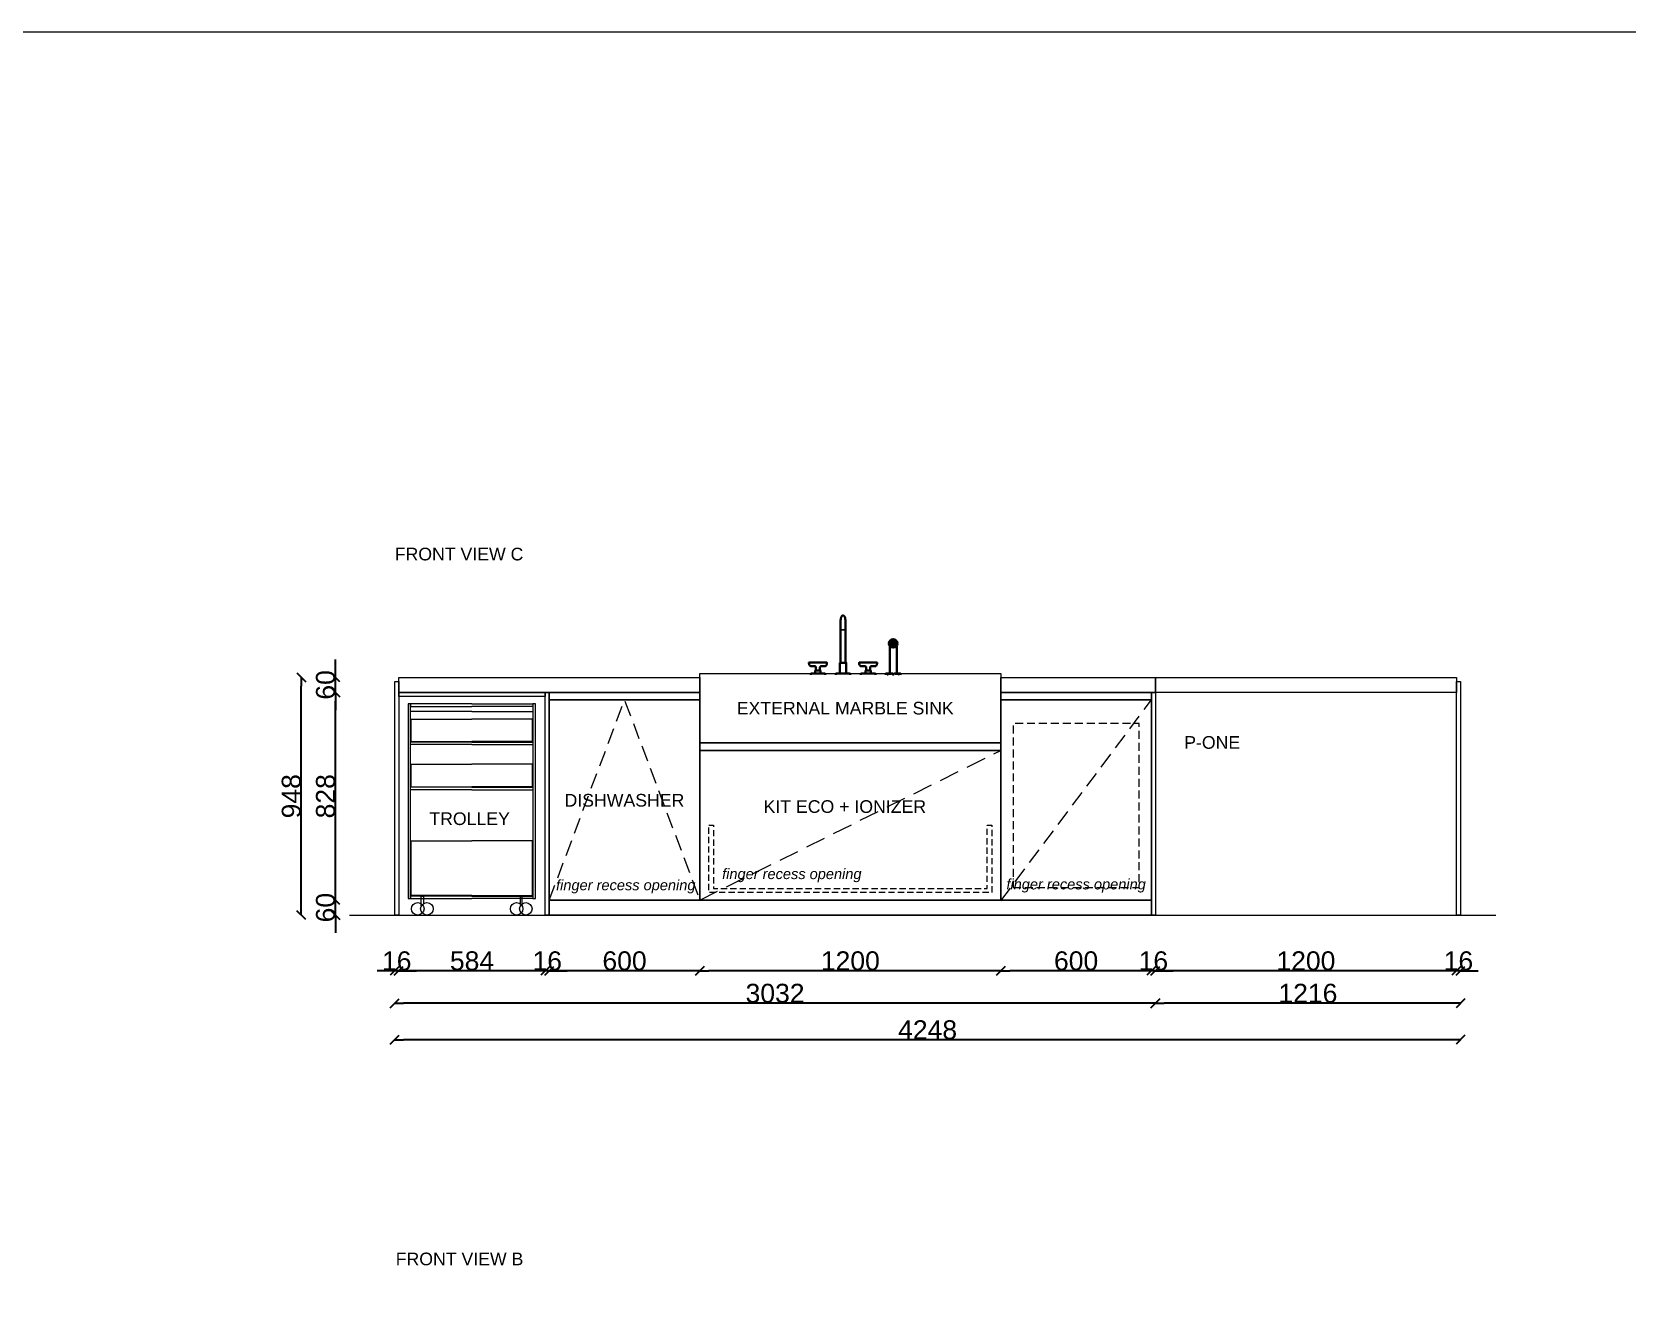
# Model space of a CAD drawing. Header units: millimetres. Extents: x -19300 to 8600, y 27389 to 46650.
# Drawn here: x -5350 to 1009, y 41634 to 46650 of the extents above; entities that cross this region are included whole.
import ezdxf

# ---------------------------------------------------------------- set-up
doc = ezdxf.new("R2010")
doc.units = ezdxf.units.MM
doc.header["$LTSCALE"] = 50
doc.header["$PDMODE"] = 1
doc.header["$PDSIZE"] = -2
for name, pattern in [('NASCOSTA2', [2.38125, 1.5875, -0.79375]), ('TRATTEGGIATAX255', [0.9525, 0.635, -0.3175]), ('TRATTEGGIATAX2SSSS', [1.905, 1.27, -0.635]), ('TRATTEGGIATAXX', [0.75, 0.5, -0.25])]:
    doc.linetypes.add(name, pattern=pattern)
doc.layers.get('0').update_dxf_attribs({"lineweight": 18})
doc.layers.get('Defpoints').update_dxf_attribs({"lineweight": 25})
for name, color, linetype, lineweight in [('DADA_FURNITURES', 7, 'Continuous', 13), ('DADA_TEXT', 7, 'Continuous', 9), ('Linee arredi', 7, 'Continuous', 5), ('Nessuna', 7, 'Continuous', 5), ('Quote', 7, 'Continuous', 5)]:
    doc.layers.add(name, color=color, linetype=linetype, lineweight=lineweight)
doc.styles.add('Arial', font='arial.ttf')
doc.styles.add('Helvetica', font='')
doc.styles.add('Helvetica (italic)', font='ariali.ttf')
doc.styles.get('Helvetica').set_extended_font_data('Helvetica')
doc.dimstyles.new('M&C_quote arredo', dxfattribs={"dimtxt": 50.344329, "dimasz": 35.34668, "dimexe": 0, "dimexo": 0, "dimgap": 0.5, "dimtad": 1, "dimdec": 0, "dimtxsty": 'Arial', "dimblk": 'VW_SLASH', "dimblk1": 'VW_SLASH', "dimblk2": 'VW_SLASH', "dimcen": 0, "dimse1": 1, "dimse2": 1, "dimazin": 0, "dimtfac": 1, "dimtdec": 0, "dimtix": 1, "dimtmove": 0, "dimatfit": 0, "dimldrblk": 'VW_SLASH', "dimfxl": 0, "dimfxlon": 1, "dimfrac": 2, "dimtolj": 1, "dimarcsym": 0})

# ---------------------------------------------------------------- blocks, each defined once
blk = doc.blocks.new('Gruppo-74')
at = {"layer": 'DADA_FURNITURES', "color": 7, "linetype": 'Continuous', "lineweight": 30}
for p, q in [((-2126.7, 44266.3), (-2126.7, 44266.1)), ((-2126.7, 44135), (-2126.7, 44265.8)), ((-2106.7, 44266.3), (-2106.7, 44266.1)), ((-2106.7, 44265.8), (-2106.7, 44135)), ((-1930.7, 44092.5), (-1930.7, 44202.3)), ((-1920.9, 44214.9), (-1921.2, 44214.7)), ((-1921.2, 44214.7), (-1921.2, 44214.2)), ((-1921.2, 44209.9), (-1921.2, 44214.2)), ((-1921.2, 44209.9), (-1921.2, 44209.5)), ((-1921.2, 44209.5), (-1920.9, 44209.2)), ((-1920.9, 44214.9), (-1917.1, 44217)), ((-1917.1, 44207.1), (-1920.9, 44209.2)), ((-1916.7, 44217.2), (-1917.1, 44217)), ((-1917.1, 44207.1), (-1916.7, 44206.9)), ((-1916.4, 44217), (-1916.7, 44217.2)), ((-1916.7, 44206.9), (-1916.4, 44207.1)), ((-1916.4, 44217), (-1912.6, 44214.9)), ((-1912.6, 44209.2), (-1916.4, 44207.1)), ((-1912.2, 44214.7), (-1912.6, 44214.9)), ((-1912.6, 44209.2), (-1912.2, 44209.5)), ((-1912.2, 44214.2), (-1912.2, 44214.7)), ((-1912.2, 44214.2), (-1912.2, 44209.9)), ((-1912.2, 44209.5), (-1912.2, 44209.9)), ((-1902.7, 44092.5), (-1902.7, 44202.3)), ((-2181.2, 44135.5), (-2252.2, 44135.5)), ((-2129.2, 44092.3), (-2129.2, 44134.8)), ((-2129, 44135), (-2106.7, 44135)), ((-2107.4, 44135), (-2104.4, 44135)), ((-2104.2, 44134.8), (-2104.2, 44092.3)), ((-2052.2, 44135.5), (-1981.2, 44135.5)), ((-2245.7, 44121.5), (-2229.7, 44121.5)), ((-2245.7, 44086.2), (-2245.7, 44091.5)), ((-2188.2, 44092), (-2245.2, 44092)), ((-2227.2, 44104.3), (-2227.2, 44092.7)), ((-2208.6, 44104.5), (-2227, 44104.5)), ((-2206.4, 44092.5), (-2227, 44092.5)), ((-2224.7, 44104.5), (-2224.8, 44104.5)), ((-2224.7, 44116.6), (-2224.7, 44116.5)), ((-2224.7, 44116.5), (-2224.7, 44104.5)), ((-2210.1, 44108.5), (-2208.6, 44108.5)), ((-2208.8, 44108.5), (-2210.1, 44108.5)), ((-2210.1, 44107.4), (-2208.6, 44107.4)), ((-2208.8, 44106.5), (-2210.1, 44106.5)), ((-2208.7, 44105.4), (-2209.1, 44105.8)), ((-2208.7, 44109.7), (-2208.8, 44109.5)), ((-2208.8, 44108.5), (-2208.6, 44108.7)), ((-2208.6, 44106.3), (-2208.8, 44106.5)), ((-2208.8, 44105.5), (-2208.7, 44105.4)), ((-2208.7, 44116.5), (-2208.7, 44116.6)), ((-2208.7, 44109.7), (-2208.7, 44116.5)), ((-2208.7, 44109.5), (-2208.6, 44109.3)), ((-2208.6, 44105.7), (-2208.7, 44105.5)), ((-2208.7, 44104.5), (-2208.7, 44105.4)), ((-2208.6, 44104.5), (-2208.7, 44104.5)), ((-2208.6, 44108.7), (-2208.6, 44109.3)), ((-2208.6, 44108.5), (-2208.6, 44108.7)), ((-2208.6, 44106.3), (-2208.6, 44108.5)), ((-2208.6, 44105.7), (-2208.6, 44106.3)), ((-2206.4, 44104.5), (-2208.6, 44104.5)), ((-2206.2, 44092.7), (-2206.2, 44104.3)), ((-2203.7, 44121.5), (-2187.7, 44121.5)), ((-2187.7, 44091.5), (-2187.7, 44086.2)), ((-2145.7, 44091.5), (-2145.2, 44092)), ((-2145.7, 44086.2), (-2145.7, 44091.5)), ((-2088.2, 44092), (-2145.2, 44092)), ((-2088.2, 44092), (-2087.7, 44091.5)), ((-2087.7, 44091.5), (-2087.7, 44086.2)), ((-2045.7, 44121.5), (-2029.7, 44121.5)), ((-2045.7, 44086.2), (-2045.7, 44091.5)), ((-2045.2, 44092), (-1988.2, 44092)), ((-2027.2, 44104.3), (-2027.2, 44092.7)), ((-2027, 44104.5), (-2024.8, 44104.5)), ((-2027, 44092.5), (-2006.4, 44092.5)), ((-2024.8, 44109.3), (-2024.7, 44109.5)), ((-2024.8, 44108.7), (-2024.8, 44109.3)), ((-2024.8, 44108.7), (-2024.6, 44108.5)), ((-2023.3, 44108.5), (-2024.8, 44108.5)), ((-2023.3, 44107.5), (-2024.8, 44107.5)), ((-2024.6, 44106.5), (-2024.8, 44106.3)), ((-2024.8, 44105.7), (-2024.8, 44106.3)), ((-2024.7, 44105.5), (-2024.8, 44105.7)), ((-2024.8, 44104.5), (-2006.4, 44104.5)), ((-2024.8, 44104.5), (-2024.7, 44104.5)), ((-2024.7, 44116.5), (-2024.7, 44116.5)), ((-2024.7, 44116.5), (-2024.7, 44109.6)), ((-2024.7, 44109.5), (-2024.7, 44109.6)), ((-2024.7, 44109.6), (-2024.3, 44109.3)), ((-2024.6, 44109.5), (-2024.7, 44109.5)), ((-2024.3, 44105.8), (-2024.7, 44105.4)), ((-2024.6, 44105.5), (-2024.7, 44105.5)), ((-2024.7, 44105.4), (-2024.7, 44104.5)), ((-2024.6, 44108.5), (-2023.3, 44108.5)), ((-2024.6, 44106.5), (-2023.3, 44106.5)), ((-2023.3, 44108.5), (-2023.3, 44108.5)), ((-2023.3, 44106.5), (-2023.3, 44106.5)), ((-2008.7, 44116.5), (-2008.7, 44116.5)), ((-2008.7, 44104.5), (-2008.7, 44116.5)), ((-2008.7, 44104.5), (-2008.6, 44104.5)), ((-2006.2, 44092.7), (-2006.2, 44104.3)), ((-2003.7, 44121.5), (-1987.7, 44121.5)), ((-1987.7, 44091.5), (-1987.7, 44086.2)), ((-1945.7, 44086.2), (-1945.7, 44092.3)), ((-1945.5, 44092.5), (-1918.7, 44092.5)), ((-1940.3, 44086.2), (-1940.3, 44088.1)), ((-1937.3, 44088.1), (-1940.3, 44088.1)), ((-1937.3, 44088.1), (-1937.3, 44086.2)), ((-1929.2, 44092.5), (-1929.3, 44092.5)), ((-1918.7, 44092.5), (-1929.2, 44092.5)), ((-1928.1, 44092.5), (-1928.1, 44086.2)), ((-1918.7, 44092.5), (-1918.7, 44088)), ((-1915.2, 44087.5), (-1918.2, 44087.5)), ((-1904.2, 44092.5), (-1914.7, 44092.5)), ((-1887.9, 44092.5), (-1914.7, 44092.5)), ((-1914.7, 44092.5), (-1914.7, 44088)), ((-1905.3, 44092.5), (-1905.3, 44086.2)), ((-1904.2, 44092.5), (-1904.2, 44092.5)), ((-1896.1, 44086.2), (-1896.1, 44088.1)), ((-1893.1, 44088.1), (-1896.1, 44088.1)), ((-1893.1, 44088.1), (-1893.1, 44086.2)), ((-1887.7, 44092.3), (-1887.7, 44086.2))]:
    blk.add_line(p, q, dxfattribs=at)
at = {"layer": 'DADA_FURNITURES', "color": 7, "linetype": 'Continuous', "lineweight": 5}
for p, q in [((-2126.7, 44265.8), (-2106.7, 44265.8)), ((-2109.7, 44265.8), (-2123.7, 44265.8)), ((-2208.6, 44108.5), (-2208.6, 44108.5)), ((-1929.2, 44092.5), (-1929.2, 44092.5)), ((-1904.2, 44092.5), (-1904.2, 44092.5))]:
    blk.add_line(p, q, dxfattribs=at)
at = {"layer": 'DADA_FURNITURES', "color": 7, "linetype": 'Continuous', "lineweight": 30, "flags": 128}
for points in [[(-2106.7, 44265.8), (-2106.7, 44266.7), (-2106.7, 44267.5), (-2106.7, 44268.4), (-2106.7, 44269.3), (-2106.7, 44270.1), (-2106.7, 44271), (-2106.7, 44271.8), (-2106.7, 44272.7), (-2106.7, 44273.5), (-2106.7, 44274.4), (-2106.7, 44275.2), (-2106.7, 44276.1), (-2106.7, 44276.9), (-2106.8, 44277.8), (-2106.8, 44278.6), (-2106.8, 44296), (-2106.8, 44296.9), (-2106.8, 44297.8), (-2106.9, 44298.6), (-2106.9, 44299.5), (-2106.9, 44300.3), (-2107, 44301.2), (-2107, 44302), (-2107.1, 44302.9), (-2107.1, 44303.7), (-2107.2, 44304.5), (-2107.3, 44305.4), (-2107.4, 44306.2), (-2107.4, 44307.1), (-2107.6, 44307.9), (-2107.7, 44308.8), (-2107.8, 44309.6), (-2107.9, 44310.5), (-2108.1, 44311.3), (-2108.3, 44312.1), (-2108.5, 44313), (-2108.7, 44313.8), (-2108.9, 44314.6), (-2109.2, 44315.4), (-2109.5, 44316.2), (-2109.8, 44317), (-2110.1, 44317.8), (-2110.5, 44318.6), (-2110.9, 44319.3), (-2111.3, 44320), (-2111.8, 44320.7), (-2112.4, 44321.4), (-2112.9, 44322), (-2113.6, 44322.5), (-2114.3, 44323), (-2115.1, 44323.4), (-2115.9, 44323.6), (-2116.8, 44323.7), (-2117.6, 44323.6), (-2118.4, 44323.4), (-2119.2, 44323), (-2119.9, 44322.5), (-2120.6, 44322), (-2121.2, 44321.4), (-2121.7, 44320.7), (-2122.2, 44320), (-2122.6, 44319.3), (-2123, 44318.6), (-2123.4, 44317.8), (-2123.7, 44317), (-2124, 44316.2), (-2124.3, 44315.4), (-2124.6, 44314.6), (-2124.8, 44313.8), (-2125, 44313), (-2125.2, 44312.1), (-2125.4, 44311.3), (-2125.5, 44310.5), (-2125.7, 44309.6), (-2125.8, 44308.8), (-2125.9, 44307.9), (-2126, 44307.1), (-2126.1, 44306.3), (-2126.2, 44305.4), (-2126.3, 44304.6), (-2126.3, 44303.7), (-2126.4, 44302.9), (-2126.4, 44302), (-2126.5, 44301.2), (-2126.5, 44300.3), (-2126.6, 44299.5), (-2126.6, 44298.6), (-2126.6, 44297.8), (-2126.6, 44296.9), (-2126.7, 44296.1), (-2126.7, 44278.6), (-2126.7, 44277.8), (-2126.7, 44276.9), (-2126.7, 44276.1), (-2126.7, 44275.2), (-2126.7, 44274.4), (-2126.7, 44273.5), (-2126.7, 44272.7), (-2126.7, 44271.8), (-2126.7, 44271), (-2126.7, 44270.1), (-2126.7, 44269.3), (-2126.7, 44268.4), (-2126.7, 44265.8)], [(-2245.7, 44121.5), (-2246.4, 44121.6), (-2247.1, 44121.8), (-2247.7, 44122.1), (-2248.4, 44122.6), (-2249.1, 44123.2), (-2249.7, 44124), (-2250.3, 44124.9), (-2250.8, 44125.9), (-2251.3, 44127.1), (-2251.7, 44128.3), (-2252.1, 44129.6), (-2252.3, 44131), (-2252.5, 44132.3), (-2252.7, 44133.7), (-2252.7, 44135)], [(-2180.7, 44135), (-2180.8, 44134.3), (-2180.8, 44133.5), (-2180.9, 44132.8), (-2181, 44132), (-2181.1, 44131.3), (-2181.2, 44130.6), (-2181.3, 44129.8), (-2181.5, 44129.1), (-2181.7, 44128.4), (-2181.9, 44127.7), (-2182.2, 44127), (-2182.5, 44126.3), (-2182.8, 44125.6), (-2183.1, 44124.9), (-2183.5, 44124.3), (-2184, 44123.7), (-2184.5, 44123.1), (-2185, 44122.6), (-2185.6, 44122.2), (-2186.3, 44121.8), (-2187, 44121.6), (-2187.7, 44121.5)], [(-2045.7, 44121.5), (-2046.5, 44121.6), (-2047.2, 44121.8), (-2047.8, 44122.2), (-2048.4, 44122.6), (-2049, 44123.1), (-2049.5, 44123.7), (-2049.9, 44124.3), (-2050.3, 44124.9), (-2050.7, 44125.6), (-2051, 44126.3), (-2051.3, 44126.9), (-2051.5, 44127.6), (-2051.8, 44128.4), (-2052, 44129.1), (-2052.1, 44129.8), (-2052.3, 44130.5), (-2052.4, 44131.3), (-2052.5, 44132), (-2052.6, 44132.8), (-2052.7, 44133.5), (-2052.7, 44134.2), (-2052.7, 44135)], [(-1980.7, 44135), (-1980.8, 44133.7), (-1980.9, 44132.3), (-1981.1, 44131), (-1981.4, 44129.6), (-1981.7, 44128.3), (-1982.1, 44127.1), (-1982.6, 44125.9), (-1983.2, 44124.9), (-1983.8, 44124), (-1984.4, 44123.2), (-1985, 44122.6), (-1985.7, 44122.1), (-1986.4, 44121.8), (-1987.1, 44121.6), (-1987.7, 44121.5)], [(-2208.6, 44108.5), (-2208.7, 44108.3), (-2208.8, 44107.9)], [(-2208.8, 44108.5), (-2208.8, 44108.5), (-2208.6, 44108.5)], [(-2208.8, 44107.9), (-2208.8, 44107.7), (-2208.6, 44107.4)], [(-2208.6, 44107.4), (-2208.7, 44107.2), (-2208.8, 44106.9)], [(-2208.8, 44106.9), (-2208.8, 44106.8), (-2208.6, 44106.5)], [(-2208.8, 44106.5), (-2208.8, 44106.5), (-2208.6, 44106.5)], [(-2024.8, 44108.5), (-2024.7, 44108.5), (-2024.6, 44108.5)], [(-2024.8, 44108.5), (-2024.7, 44108.3), (-2024.6, 44108)], [(-2024.6, 44108), (-2024.6, 44107.8), (-2024.8, 44107.5)], [(-2024.6, 44107), (-2024.6, 44107.2), (-2024.8, 44107.5)], [(-2024.8, 44106.5), (-2024.7, 44106.7), (-2024.6, 44107)], [(-2024.7, 44105.4), (-2024.7, 44105.4), (-2024.7, 44105.5)], [(-2022.8, 44107.6), (-2023, 44108), (-2023.3, 44108.5)], [(-2023.3, 44106.5), (-2023.3, 44106.6), (-2023.1, 44106.8), (-2023.1, 44106.9), (-2023, 44107.1), (-2022.9, 44107.2), (-2022.9, 44107.3), (-2022.8, 44107.4), (-2022.8, 44107.5), (-2022.8, 44107.6)]]:
    blk.add_lwpolyline(points, dxfattribs=at)
blk.add_lwpolyline([(-2023.3, 44107, 0.002113), (-2023.3, 44108)], format="xyb", dxfattribs=at)
at = {"layer": 'DADA_FURNITURES', "color": 7, "linetype": 'Continuous', "lineweight": 30}
for radius in [17, 15, 9.25, 8.5, 4, 2.25, 1.6, 1.25]:
    blk.add_circle((-1916.7, 44212.1), radius, dxfattribs=at)
at = {"layer": 'DADA_FURNITURES', "color": 7, "linetype": 'Continuous', "lineweight": 5}
for radius in [9, 1.5]:
    blk.add_arc((-1916.7, 44212.1), radius, 174.99294, 94.99294, dxfattribs=at)
at = {"layer": 'DADA_FURNITURES', "color": 7, "linetype": 'Continuous', "lineweight": 30}
for centre, radius, start, end in [((-1916.7, 44212.1), 5, 154.15101, 205.83488), ((-1916.7, 44212.1), 5, 94.15101, 145.83488), ((-1916.7, 44212.1), 5, 214.15101, 265.83488), ((-1916.7, 44212.1), 5, 34.15101, 85.83488), ((-1916.7, 44212.1), 5, 274.15101, 325.83488), ((-1916.7, 44212.1), 5, 334.15101, 25.83488), ((-2252.2, 44135), 0.5, 89.99445, 181.03376), ((-2181.2, 44135), 0.5, 358.9523, 89.99164), ((-2129, 44134.8), 0.2, 89.99294, 179.99294), ((-2104.4, 44134.8), 0.2, 359.99294, 89.99294), ((-2052.2, 44135), 0.5, 89.99424, 181.03358), ((-1981.2, 44135), 0.5, 358.95212, 89.99144), ((-2245.2, 44091.5), 0.5, 89.99298, 179.9929), ((-2229.7, 44116.5), 5, 0.358, 89.9923), ((-2227, 44104.3), 0.2, 90.0028, 179.98305), ((-2227, 44092.7), 0.2, 180.00284, 269.98309), ((-2208.8, 44108.5), 0.0202, 134.99537, 177.00992), ((-2203.7, 44116.5), 5, 89.99171, 179.62692), ((-2206.4, 44104.3), 0.2, 0.00284, 89.98309), ((-2206.4, 44092.7), 0.2, 270.0028, 359.98305), ((-2188.2, 44091.5), 0.5, 359.99298, 89.99291), ((-2129, 44092.3), 0.25, 179.88046, 270.01333), ((-2104.5, 44092.3), 0.25, 269.97255, 0.10543), ((-2045.2, 44091.5), 0.5, 89.99298, 179.9929), ((-2029.7, 44116.5), 5, 0.35897, 89.99418), ((-2027, 44104.3), 0.2, 90.0028, 179.98305), ((-2027, 44092.7), 0.2, 180.00284, 269.98309), ((-2024.8, 44108.2), 1.67, 271.06788, 276.0427), ((-2003.7, 44116.5), 5, 89.99359, 179.62788), ((-2006.4, 44104.3), 0.2, 0.00284, 89.98309), ((-2006.4, 44092.7), 0.2, 270.0028, 359.98305), ((-1988.2, 44091.5), 0.5, 359.99298, 89.99291), ((-1945.5, 44092.3), 0.2, 90.00281, 179.98306), ((-1929.1, 44091.5), 1, 15.04597, 78.5223), ((-1918.2, 44088), 0.5, 179.99359, 269.99318), ((-1915.2, 44088), 0.5, 269.9935, 359.99328), ((-1904.4, 44091.5), 1, 101.46358, 164.93857), ((-1887.9, 44092.3), 0.2, 0.00283, 89.98308)]:
    blk.add_arc(centre, radius, start, end, dxfattribs=at)
for points in [[(-2024.8, 44108.7), (-2024.8, 44108.7), (-2024.8, 44106.4), (-2024.8, 44106.3)], [(-2024.7, 44109.5), (-2024.7, 44109.5), (-2024.7, 44109.5)], [(-2024.7, 44105.5), (-2024.7, 44105.5), (-2024.7, 44105.5)], [(-2023.3, 44108.5), (-2023.3, 44108.5), (-2023.3, 44108.2), (-2023.3, 44108)], [(-2023.3, 44107), (-2023.3, 44106.8), (-2023.3, 44106.5), (-2023.3, 44106.5)]]:
    blk.add_open_spline(points, degree=2, dxfattribs=at)
at = {"layer": 'DADA_FURNITURES', "color": 7, "linetype": 'Continuous', "lineweight": 30, "transparency": 33554687}
for points in [[(-2022.6, 44109.5), (-2023.3, 44109.5), (-2024, 44109.5), (-2024.7, 44109.5)], [(-2024.7, 44105.5), (-2024, 44105.5), (-2023.3, 44105.5), (-2022.6, 44105.5)]]:
    blk.add_rational_spline(points, [1, 0.999994367178, 0.999994367178, 1], degree=3, dxfattribs=at)
blk = doc.blocks.new('VW_SLASH')
at = {"color": 0, "linetype": 'ByBlock', "lineweight": -2, "transparency": 16777216}
blk.add_line((0, 0), (-1, 0), dxfattribs=at)
at = {"color": 0, "linetype": 'Continuous', "lineweight": -2, "transparency": 16777216, "flags": 128}
blk.add_lwpolyline([(0.5, 0.5), (-0.5, -0.5)], dxfattribs=at)
blk = doc.blocks.new('*D113')
at = {"layer": 'Defpoints', "color": 0, "transparency": 16777216}
for p in [(-3903.7, 43128.5), (-3887.7, 43128.5), (-3903.7, 42906.5)]:
    blk.add_point(p, dxfattribs=at)
at = {"layer": 'Quote', "color": 0, "lineweight": -2, "transparency": 16777216}
for p, q in [((-3939.1, 42906.5), (-3974.4, 42906.5)), ((-3887.7, 42906.5), (-3903.7, 42906.5)), ((-3852.4, 42906.5), (-3817, 42906.5))]:
    blk.add_line(p, q, dxfattribs=at)
at = {"layer": 'Quote', "color": 0, "lineweight": -2, "transparency": 16777216, "xscale": 35.3466796875, "yscale": 35.3466796875, "zscale": 35.3466796875}
blk.add_blockref('VW_SLASH', (-3903.7, 42906.5), dxfattribs=at)
at = {"layer": 'Quote', "color": 0, "lineweight": -2, "transparency": 16777216, "xscale": 35.3466796875, "yscale": 35.3466796875, "zscale": 35.3466796875, "rotation": 180}
blk.add_blockref('VW_SLASH', (-3887.7, 42906.5), dxfattribs=at)
at = {"layer": 'Quote', "color": 0, "transparency": 16777216, "insert": (-3895.7, 42945.9), "char_height": 75.65, "attachment_point": 5, "style": 'Helvetica'}
blk.add_mtext('\\A1;16', dxfattribs=at)
blk = doc.blocks.new('*D114')
at = {"layer": 'Defpoints', "color": 0, "transparency": 16777216}
for p in [(-3287.7, 43338.8), (-2687.7, 43338.8), (-3287.7, 42906.5)]:
    blk.add_point(p, dxfattribs=at)
at = {"layer": 'Quote', "color": 0, "linetype": 'Continuous', "lineweight": -2, "transparency": 16777216}
blk.add_line((-2723.1, 42906.5), (-3252.4, 42906.5), dxfattribs=at)
at = {"layer": 'Quote', "color": 0, "lineweight": -2, "transparency": 16777216, "xscale": 35.3466796875, "yscale": 35.3466796875, "zscale": 35.3466796875, "rotation": 180}
blk.add_blockref('VW_SLASH', (-3287.7, 42906.5), dxfattribs=at)
at = {"layer": 'Quote', "color": 0, "lineweight": -2, "transparency": 16777216, "xscale": 35.3466796875, "yscale": 35.3466796875, "zscale": 35.3466796875}
blk.add_blockref('VW_SLASH', (-2687.7, 42906.5), dxfattribs=at)
at = {"layer": 'Quote', "color": 0, "lineweight": 5, "transparency": 16777216, "insert": (-2987.7, 42945.9), "char_height": 75.65, "attachment_point": 5, "style": 'Helvetica'}
blk.add_mtext('\\A1;600', dxfattribs=at)
blk = doc.blocks.new('*D115')
at = {"layer": 'Defpoints', "color": 0, "transparency": 16777216}
for p in [(-2687.7, 43370.5), (-1487.7, 43370.5), (-2687.7, 42906.5)]:
    blk.add_point(p, dxfattribs=at)
at = {"layer": 'Quote', "color": 0, "linetype": 'Continuous', "lineweight": -2, "transparency": 16777216}
blk.add_line((-1523.1, 42906.5), (-2652.4, 42906.5), dxfattribs=at)
at = {"layer": 'Quote', "color": 0, "lineweight": -2, "transparency": 16777216, "xscale": 35.3466796875, "yscale": 35.3466796875, "zscale": 35.3466796875, "rotation": 180}
blk.add_blockref('VW_SLASH', (-2687.7, 42906.5), dxfattribs=at)
at = {"layer": 'Quote', "color": 0, "lineweight": -2, "transparency": 16777216, "xscale": 35.3466796875, "yscale": 35.3466796875, "zscale": 35.3466796875}
blk.add_blockref('VW_SLASH', (-1487.7, 42906.5), dxfattribs=at)
at = {"layer": 'Quote', "color": 0, "lineweight": 5, "transparency": 16777216, "insert": (-2087.7, 42945.9), "char_height": 75.65, "attachment_point": 5, "style": 'Helvetica'}
blk.add_mtext('\\A1;1200', dxfattribs=at)
blk = doc.blocks.new('*D116')
at = {"layer": 'Defpoints', "color": 0, "transparency": 16777216}
for p in [(-1487.7, 43587.5), (-887.7, 43587.5), (-1487.7, 42906.5)]:
    blk.add_point(p, dxfattribs=at)
at = {"layer": 'Quote', "color": 0, "linetype": 'Continuous', "lineweight": -2, "transparency": 16777216}
blk.add_line((-923.1, 42906.5), (-1452.4, 42906.5), dxfattribs=at)
at = {"layer": 'Quote', "color": 0, "lineweight": -2, "transparency": 16777216, "xscale": 35.3466796875, "yscale": 35.3466796875, "zscale": 35.3466796875, "rotation": 180}
blk.add_blockref('VW_SLASH', (-1487.7, 42906.5), dxfattribs=at)
at = {"layer": 'Quote', "color": 0, "lineweight": -2, "transparency": 16777216, "xscale": 35.3466796875, "yscale": 35.3466796875, "zscale": 35.3466796875}
blk.add_blockref('VW_SLASH', (-887.7, 42906.5), dxfattribs=at)
at = {"layer": 'Quote', "color": 0, "lineweight": 5, "transparency": 16777216, "insert": (-1187.7, 42945.9), "char_height": 75.65, "attachment_point": 5, "style": 'Helvetica'}
blk.add_mtext('\\A1;600', dxfattribs=at)
blk = doc.blocks.new('*D117')
at = {"layer": 'Defpoints', "color": 0, "transparency": 16777216}
for p in [(-887.7, 43128.5), (-871.7, 43128.5), (-887.7, 42906.5)]:
    blk.add_point(p, dxfattribs=at)
at = {"layer": 'Quote', "color": 0, "linetype": 'Continuous', "lineweight": -2, "transparency": 16777216}
for p, q in [((-923.1, 42906.5), (-958.4, 42906.5)), ((-871.7, 42906.5), (-887.7, 42906.5)), ((-836.4, 42906.5), (-801, 42906.5))]:
    blk.add_line(p, q, dxfattribs=at)
at = {"layer": 'Quote', "color": 0, "lineweight": -2, "transparency": 16777216, "xscale": 35.3466796875, "yscale": 35.3466796875, "zscale": 35.3466796875}
blk.add_blockref('VW_SLASH', (-887.7, 42906.5), dxfattribs=at)
at = {"layer": 'Quote', "color": 0, "lineweight": -2, "transparency": 16777216, "xscale": 35.3466796875, "yscale": 35.3466796875, "zscale": 35.3466796875, "rotation": 180}
blk.add_blockref('VW_SLASH', (-871.7, 42906.5), dxfattribs=at)
at = {"layer": 'Quote', "color": 0, "lineweight": 5, "transparency": 16777216, "insert": (-879.7, 42945.9), "char_height": 75.65, "attachment_point": 5, "style": 'Helvetica'}
blk.add_mtext('\\A1;16', dxfattribs=at)
blk = doc.blocks.new('*D127')
at = {"layer": 'Defpoints', "color": 0, "transparency": 16777216}
for p in [(-4140, 43188.5), (-3661.9, 43188.5), (-3661.9, 43128.5)]:
    blk.add_point(p, dxfattribs=at)
at = {"layer": 'Quote', "color": 0, "lineweight": -2, "transparency": 16777216}
for p, q in [((-4140, 43223.9), (-4140, 43259.2)), ((-4140, 43128.5), (-4140, 43188.5)), ((-4140, 43093.2), (-4140, 43057.8))]:
    blk.add_line(p, q, dxfattribs=at)
at = {"layer": 'Quote', "color": 0, "lineweight": -2, "transparency": 16777216, "xscale": 35.3466796875, "yscale": 35.3466796875, "zscale": 35.3466796875}
for p, rotation in [((-4140, 43188.5), 270), ((-4140, 43128.5), 90)]:
    blk.add_blockref('VW_SLASH', p, dxfattribs=dict(at, rotation=rotation))
at = {"layer": 'Quote', "color": 0, "transparency": 16777216, "insert": (-4179.3, 43158.5), "char_height": 75.65, "attachment_point": 5, "rotation": 90, "style": 'Helvetica'}
blk.add_mtext('\\A1;60', dxfattribs=at)
blk = doc.blocks.new('*D128')
at = {"layer": 'Defpoints', "color": 0, "transparency": 16777216}
for p in [(-4140, 44016.5), (-3661.9, 44016.5), (-3661.9, 43188.5)]:
    blk.add_point(p, dxfattribs=at)
at = {"layer": 'Quote', "color": 0, "lineweight": -2, "transparency": 16777216}
blk.add_line((-4140, 43223.9), (-4140, 43981.2), dxfattribs=at)
at = {"layer": 'Quote', "color": 0, "lineweight": -2, "transparency": 16777216, "xscale": 35.3466796875, "yscale": 35.3466796875, "zscale": 35.3466796875}
for p, rotation in [((-4140, 44016.5), 90), ((-4140, 43188.5), 270)]:
    blk.add_blockref('VW_SLASH', p, dxfattribs=dict(at, rotation=rotation))
at = {"layer": 'Quote', "color": 0, "transparency": 16777216, "insert": (-4179.3, 43602.5), "char_height": 75.65, "attachment_point": 5, "rotation": 90, "style": 'Helvetica'}
blk.add_mtext('\\A1;828', dxfattribs=at)
blk = doc.blocks.new('*D129')
at = {"layer": 'Defpoints', "color": 0, "transparency": 16777216}
for p in [(-4140, 44076.5), (-3812.1, 44076.5), (-3812.1, 44016.5)]:
    blk.add_point(p, dxfattribs=at)
at = {"layer": 'Quote', "color": 0, "lineweight": -2, "transparency": 16777216}
for p, q in [((-4140, 44111.9), (-4140, 44147.2)), ((-4140, 44016.5), (-4140, 44076.5)), ((-4140, 43981.2), (-4140, 43945.8))]:
    blk.add_line(p, q, dxfattribs=at)
at = {"layer": 'Quote', "color": 0, "lineweight": -2, "transparency": 16777216, "xscale": 35.3466796875, "yscale": 35.3466796875, "zscale": 35.3466796875}
for p, rotation in [((-4140, 44076.5), 270), ((-4140, 44016.5), 90)]:
    blk.add_blockref('VW_SLASH', p, dxfattribs=dict(at, rotation=rotation))
at = {"layer": 'Quote', "color": 0, "transparency": 16777216, "insert": (-4179.3, 44046.5), "char_height": 75.65, "attachment_point": 5, "rotation": 90, "style": 'Helvetica'}
blk.add_mtext('\\A1;60', dxfattribs=at)
blk = doc.blocks.new('*D130')
at = {"layer": 'Defpoints', "color": 0, "transparency": 16777216}
for p in [(-4276.4, 44076.5), (-3625.2, 44076.5), (-3625.2, 43128.5)]:
    blk.add_point(p, dxfattribs=at)
at = {"layer": 'Quote', "color": 0, "lineweight": -2, "transparency": 16777216}
blk.add_line((-4276.4, 43163.9), (-4276.4, 44041.2), dxfattribs=at)
at = {"layer": 'Quote', "color": 0, "lineweight": -2, "transparency": 16777216, "xscale": 35.3466796875, "yscale": 35.3466796875, "zscale": 35.3466796875}
for p, rotation in [((-4276.4, 44076.5), 90), ((-4276.4, 43128.5), 270)]:
    blk.add_blockref('VW_SLASH', p, dxfattribs=dict(at, rotation=rotation))
at = {"layer": 'Quote', "color": 0, "transparency": 16777216, "insert": (-4315.8, 43602.5), "char_height": 75.65, "attachment_point": 5, "rotation": 90, "style": 'Helvetica'}
blk.add_mtext('\\A1;948', dxfattribs=at)
blk = doc.blocks.new('*D193')
at = {"layer": 'DADA_TEXT', "color": 0, "lineweight": -2, "transparency": 16777216}
blk.add_line((-3339.1, 42906.5), (-3852.4, 42906.5), dxfattribs=at)
at = {"layer": 'Defpoints', "color": 0, "transparency": 16777216}
for p in [(-3887.7, 43128.5), (-3303.7, 43128.5), (-3887.7, 42906.5)]:
    blk.add_point(p, dxfattribs=at)
at = {"layer": 'DADA_TEXT', "color": 0, "lineweight": -2, "transparency": 16777216, "xscale": 35.3466796875, "yscale": 35.3466796875, "zscale": 35.3466796875, "rotation": 180}
blk.add_blockref('VW_SLASH', (-3887.7, 42906.5), dxfattribs=at)
at = {"layer": 'DADA_TEXT', "color": 0, "lineweight": -2, "transparency": 16777216, "xscale": 35.3466796875, "yscale": 35.3466796875, "zscale": 35.3466796875}
blk.add_blockref('VW_SLASH', (-3303.7, 42906.5), dxfattribs=at)
at = {"layer": 'DADA_TEXT', "color": 0, "transparency": 16777216, "insert": (-3595.7, 42945.9), "char_height": 75.65, "attachment_point": 5, "style": 'Helvetica'}
blk.add_mtext('\\A1;584', dxfattribs=at)
blk = doc.blocks.new('*D194')
at = {"layer": 'DADA_TEXT', "color": 0, "lineweight": -2, "transparency": 16777216}
for p, q in [((-3339.1, 42906.5), (-3374.4, 42906.5)), ((-3287.7, 42906.5), (-3303.7, 42906.5)), ((-3252.4, 42906.5), (-3217, 42906.5))]:
    blk.add_line(p, q, dxfattribs=at)
at = {"layer": 'Defpoints', "color": 0, "transparency": 16777216}
for p in [(-3303.7, 43128.5), (-3287.7, 43128.5), (-3303.7, 42906.5)]:
    blk.add_point(p, dxfattribs=at)
at = {"layer": 'DADA_TEXT', "color": 0, "lineweight": -2, "transparency": 16777216, "xscale": 35.3466796875, "yscale": 35.3466796875, "zscale": 35.3466796875}
blk.add_blockref('VW_SLASH', (-3303.7, 42906.5), dxfattribs=at)
at = {"layer": 'DADA_TEXT', "color": 0, "lineweight": -2, "transparency": 16777216, "xscale": 35.3466796875, "yscale": 35.3466796875, "zscale": 35.3466796875, "rotation": 180}
blk.add_blockref('VW_SLASH', (-3287.7, 42906.5), dxfattribs=at)
at = {"layer": 'DADA_TEXT', "color": 0, "transparency": 16777216, "insert": (-3295.7, 42945.9), "char_height": 75.65, "attachment_point": 5, "style": 'Helvetica'}
blk.add_mtext('\\A1;16', dxfattribs=at)
blk = doc.blocks.new('*D195')
at = {"layer": 'DADA_TEXT', "color": 0, "lineweight": -2, "transparency": 16777216}
blk.add_line((292.9, 42906.5), (-836.4, 42906.5), dxfattribs=at)
at = {"layer": 'Defpoints', "color": 0, "transparency": 16777216}
for p in [(-871.7, 43128.5), (328.3, 43128.5), (-871.7, 42906.5)]:
    blk.add_point(p, dxfattribs=at)
at = {"layer": 'DADA_TEXT', "color": 0, "lineweight": -2, "transparency": 16777216, "xscale": 35.3466796875, "yscale": 35.3466796875, "zscale": 35.3466796875, "rotation": 180}
blk.add_blockref('VW_SLASH', (-871.7, 42906.5), dxfattribs=at)
at = {"layer": 'DADA_TEXT', "color": 0, "lineweight": -2, "transparency": 16777216, "xscale": 35.3466796875, "yscale": 35.3466796875, "zscale": 35.3466796875}
blk.add_blockref('VW_SLASH', (328.3, 42906.5), dxfattribs=at)
at = {"layer": 'DADA_TEXT', "color": 0, "transparency": 16777216, "insert": (-271.7, 42945.9), "char_height": 75.65, "attachment_point": 5, "style": 'Helvetica'}
blk.add_mtext('\\A1;1200', dxfattribs=at)
blk = doc.blocks.new('*D196')
at = {"layer": 'DADA_TEXT', "color": 0, "lineweight": -2, "transparency": 16777216}
for p, q in [((292.9, 42906.5), (257.6, 42906.5)), ((344.3, 42906.5), (328.3, 42906.5)), ((379.6, 42906.5), (415, 42906.5))]:
    blk.add_line(p, q, dxfattribs=at)
at = {"layer": 'Defpoints', "color": 0, "transparency": 16777216}
for p in [(328.3, 43128.5), (344.3, 43128.5), (328.3, 42906.5)]:
    blk.add_point(p, dxfattribs=at)
at = {"layer": 'DADA_TEXT', "color": 0, "lineweight": -2, "transparency": 16777216, "xscale": 35.3466796875, "yscale": 35.3466796875, "zscale": 35.3466796875}
blk.add_blockref('VW_SLASH', (328.3, 42906.5), dxfattribs=at)
at = {"layer": 'DADA_TEXT', "color": 0, "lineweight": -2, "transparency": 16777216, "xscale": 35.3466796875, "yscale": 35.3466796875, "zscale": 35.3466796875, "rotation": 180}
blk.add_blockref('VW_SLASH', (344.3, 42906.5), dxfattribs=at)
at = {"layer": 'DADA_TEXT', "color": 0, "transparency": 16777216, "insert": (336.3, 42945.9), "char_height": 75.65, "attachment_point": 5, "style": 'Helvetica'}
blk.add_mtext('\\A1;16', dxfattribs=at)
blk = doc.blocks.new('*D197')
at = {"layer": 'DADA_TEXT', "color": 0, "lineweight": -2, "transparency": 16777216}
blk.add_line((-907.1, 42777.3), (-3868.4, 42777.3), dxfattribs=at)
at = {"layer": 'Defpoints', "color": 0, "transparency": 16777216}
for p in [(-3903.7, 43128.5), (-871.7, 43128.5), (-3903.7, 42777.3)]:
    blk.add_point(p, dxfattribs=at)
at = {"layer": 'DADA_TEXT', "color": 0, "lineweight": -2, "transparency": 16777216, "xscale": 35.3466796875, "yscale": 35.3466796875, "zscale": 35.3466796875, "rotation": 180}
blk.add_blockref('VW_SLASH', (-3903.7, 42777.3), dxfattribs=at)
at = {"layer": 'DADA_TEXT', "color": 0, "lineweight": -2, "transparency": 16777216, "xscale": 35.3466796875, "yscale": 35.3466796875, "zscale": 35.3466796875}
blk.add_blockref('VW_SLASH', (-871.7, 42777.3), dxfattribs=at)
at = {"layer": 'DADA_TEXT', "color": 0, "transparency": 16777216, "insert": (-2387.7, 42816.6), "char_height": 75.65, "attachment_point": 5, "style": 'Helvetica'}
blk.add_mtext('\\A1;3032', dxfattribs=at)
blk = doc.blocks.new('*D198')
at = {"layer": 'DADA_TEXT', "color": 0, "lineweight": -2, "transparency": 16777216}
blk.add_line((308.9, 42777.3), (-836.4, 42777.3), dxfattribs=at)
at = {"layer": 'Defpoints', "color": 0, "transparency": 16777216}
for p in [(-871.7, 43128.5), (344.3, 43128.5), (-871.7, 42777.3)]:
    blk.add_point(p, dxfattribs=at)
at = {"layer": 'DADA_TEXT', "color": 0, "lineweight": -2, "transparency": 16777216, "xscale": 35.3466796875, "yscale": 35.3466796875, "zscale": 35.3466796875, "rotation": 180}
blk.add_blockref('VW_SLASH', (-871.7, 42777.3), dxfattribs=at)
at = {"layer": 'DADA_TEXT', "color": 0, "lineweight": -2, "transparency": 16777216, "xscale": 35.3466796875, "yscale": 35.3466796875, "zscale": 35.3466796875}
blk.add_blockref('VW_SLASH', (344.3, 42777.3), dxfattribs=at)
at = {"layer": 'DADA_TEXT', "color": 0, "transparency": 16777216, "insert": (-263.7, 42816.6), "char_height": 75.65, "attachment_point": 5, "style": 'Helvetica'}
blk.add_mtext('\\A1;1216', dxfattribs=at)
blk = doc.blocks.new('*D199')
at = {"layer": 'DADA_TEXT', "color": 0, "lineweight": -2, "transparency": 16777216}
blk.add_line((308.9, 42631.7), (-3868.4, 42631.7), dxfattribs=at)
at = {"layer": 'Defpoints', "color": 0, "transparency": 16777216}
for p in [(-3903.7, 43128.5), (344.3, 43128.5), (-3903.7, 42631.7)]:
    blk.add_point(p, dxfattribs=at)
at = {"layer": 'DADA_TEXT', "color": 0, "lineweight": -2, "transparency": 16777216, "xscale": 35.3466796875, "yscale": 35.3466796875, "zscale": 35.3466796875, "rotation": 180}
blk.add_blockref('VW_SLASH', (-3903.7, 42631.7), dxfattribs=at)
at = {"layer": 'DADA_TEXT', "color": 0, "lineweight": -2, "transparency": 16777216, "xscale": 35.3466796875, "yscale": 35.3466796875, "zscale": 35.3466796875}
blk.add_blockref('VW_SLASH', (344.3, 42631.7), dxfattribs=at)
at = {"layer": 'DADA_TEXT', "color": 0, "transparency": 16777216, "insert": (-1779.7, 42671.1), "char_height": 75.65, "attachment_point": 5, "style": 'Helvetica'}
blk.add_mtext('\\A1;4248', dxfattribs=at)

msp = doc.modelspace()

# ---------------------------------------------------------------- linework, layer by layer
at = {"layer": 'DADA_FURNITURES', "color": 7, "linetype": 'NASCOSTA2', "lineweight": 5}
msp.add_line((-2687.7, 43188.5), (-1487.7, 43785.5), dxfattribs=at)
at = {"layer": 'DADA_FURNITURES', "color": 7, "linetype": 'Continuous', "lineweight": 5, "transparency": 33554687}
for p, q in [((-4084, 43128.5), (485.7, 43128.5)), ((-871.7, 43128.5), (91, 43128.5))]:
    msp.add_line(p, q, dxfattribs=at)
at = {"layer": 'DADA_FURNITURES', "color": 7, "linetype": 'Continuous', "lineweight": 5, "transparency": 33554687, "flags": 128}
for points in [[(-19300, 46650), (8600, 46650), (8600, 27389.2), (-19300, 27389.2)], [(-3887.7, 44076.5), (-2687.7, 44076.5), (-2687.7, 44016.5), (-3887.7, 44016.5)], [(-2687.7, 44091.5), (-1487.7, 44091.5), (-1487.7, 43815.5), (-2687.7, 43815.5)], [(-1487.7, 44076.5), (-871.7, 44076.5), (-871.7, 44016.5), (-1487.7, 44016.5)], [(-871.7, 44076.5), (328.3, 44076.5), (328.3, 44016.5), (-871.7, 44016.5)], [(-3903.7, 44060.5), (-3887.7, 44060.5), (-3887.7, 43128.5), (-3903.7, 43128.5)], [(-3887.7, 44016.5), (-3303.7, 44016.5), (-3303.7, 44000.5), (-3887.7, 44000.5)], [(-3303.7, 44016.5), (-3287.7, 44016.5), (-3287.7, 43128.5), (-3303.7, 43128.5)], [(-1487.7, 44016.5), (-887.7, 44016.5), (-887.7, 43986.5), (-1487.7, 43986.5)], [(-887.7, 44016.5), (-871.7, 44016.5), (-871.7, 43128.5), (-887.7, 43128.5)], [(328.3, 44060.5), (344.3, 44060.5), (344.3, 43128.5), (328.3, 43128.5)], [(-3287.7, 43986.5), (-2687.7, 43986.5), (-2687.7, 43188.5), (-3287.7, 43188.5)], [(-1487.7, 43986.5), (-887.7, 43986.5), (-887.7, 43188.5), (-1487.7, 43188.5)], [(-2687.7, 43815.5), (-1487.7, 43815.5), (-1487.7, 43785.5), (-2687.7, 43785.5)], [(-2687.7, 43785.5), (-1487.7, 43785.5), (-1487.7, 43188.5), (-2687.7, 43188.5)], [(-3287.7, 43188.5), (-887.7, 43188.5), (-887.7, 43128.5), (-3287.7, 43128.5)]]:
    msp.add_lwpolyline(points, close=True, dxfattribs=at)
at = {"layer": 'DADA_FURNITURES', "color": 7, "linetype": 'TRATTEGGIATAX2SSSS', "lineweight": 5, "flags": 128}
msp.add_lwpolyline([(-3287.7, 43188.5), (-2987.7, 43986.5), (-2687.7, 43188.5)], dxfattribs=at)
at = {"layer": 'DADA_FURNITURES', "linetype": 'TRATTEGGIATAX255', "flags": 128}
msp.add_lwpolyline([(-1439.2, 43238.9), (-936.2, 43238.9), (-936.2, 43892.1), (-1439.2, 43892.1)], close=True, dxfattribs=at)
at = {"layer": 'DADA_FURNITURES', "color": 7, "linetype": 'TRATTEGGIATAXX', "flags": 128}
msp.add_lwpolyline([(-2651.7, 43486.7), (-2633.1, 43486.7), (-2633.1, 43234.7), (-1542.3, 43234.7), (-1542.3, 43486.7), (-1523.7, 43486.7), (-1523.7, 43218.5), (-2651.7, 43218.5)], close=True, dxfattribs=at)
at = {"layer": 'Linee arredi'}
for p, q in [((-3596.6, 43970.5), (-3840.6, 43970.5)), ((-3840.6, 43970.5), (-3840.6, 43960.5)), ((-3840.6, 43960.5), (-3596.6, 43960.5)), ((-3596.6, 43940.5), (-3840.6, 43940.5)), ((-3596.6, 43970.5), (-3352.6, 43970.5)), ((-3352.6, 43960.5), (-3596.6, 43960.5)), ((-3596.6, 43940.5), (-3352.6, 43940.5)), ((-3352.6, 43970.5), (-3352.6, 43960.5)), ((-3838.6, 43910.5), (-3596.6, 43910.5)), ((-3838.6, 43820.5), (-3838.6, 43910.5)), ((-3354.6, 43910.5), (-3596.6, 43910.5)), ((-3354.6, 43820.5), (-3354.6, 43910.5)), ((-3596.6, 43818.5), (-3840.6, 43818.5)), ((-3838.6, 43820.5), (-3596.6, 43820.5)), ((-3354.6, 43820.5), (-3596.6, 43820.5)), ((-3596.6, 43818.5), (-3352.6, 43818.5)), ((-3596.6, 43808.5), (-3840.6, 43808.5)), ((-3596.6, 43808.5), (-3352.6, 43808.5)), ((-3838.6, 43730.5), (-3596.6, 43730.5)), ((-3838.6, 43640.5), (-3838.6, 43730.5)), ((-3354.6, 43730.5), (-3596.6, 43730.5)), ((-3354.6, 43640.5), (-3354.6, 43730.5)), ((-3596.6, 43638.5), (-3840.6, 43638.5)), ((-3596.6, 43628.5), (-3840.6, 43628.5)), ((-3838.6, 43640.5), (-3596.6, 43640.5)), ((-3354.6, 43640.5), (-3596.6, 43640.5)), ((-3596.6, 43638.5), (-3352.6, 43638.5)), ((-3596.6, 43628.5), (-3352.6, 43628.5)), ((-3838.6, 43206.5), (-3838.6, 43380.5)), ((-3354.6, 43206.5), (-3354.6, 43380.5)), ((-3596.6, 43204.5), (-3840.6, 43204.5)), ((-3840.6, 43204.5), (-3840.6, 43194.5)), ((-3840.6, 43194.5), (-3596.6, 43194.5)), ((-3798, 43164.2), (-3798, 43204.5)), ((-3798, 43204.5), (-3789.4, 43204.5)), ((-3789.4, 43204.5), (-3789.4, 43174.2)), ((-3596.6, 43204.5), (-3352.6, 43204.5)), ((-3352.6, 43194.5), (-3596.6, 43194.5)), ((-3395.2, 43204.5), (-3403.8, 43204.5)), ((-3403.8, 43204.5), (-3403.8, 43174.2)), ((-3395.2, 43164.2), (-3395.2, 43204.5)), ((-3352.6, 43204.5), (-3352.6, 43194.5))]:
    msp.add_line(p, q, dxfattribs=at)
at = {"layer": 'Linee arredi', "flags": 128}
for points in [[(-3850.6, 43194.5), (-3840.6, 43194.5), (-3840.6, 43194.5), (-3840.6, 43970.5), (-3840.6, 43970.5), (-3850.6, 43970.5), (-3850.6, 43970.5), (-3850.6, 43194.5)], [(-3342.6, 43194.5), (-3342.6, 43970.5), (-3342.6, 43970.5), (-3352.6, 43970.5), (-3352.6, 43970.5), (-3352.6, 43194.5), (-3352.6, 43194.5), (-3342.6, 43194.5)]]:
    msp.add_lwpolyline(points, close=True, dxfattribs=at)
for points in [[(-3596.6, 43206.5), (-3838.6, 43206.5), (-3838.6, 43424.7), (-3596.6, 43424.7)], [(-3596.6, 43206.5), (-3354.6, 43206.5), (-3354.6, 43424.7), (-3596.6, 43424.7)]]:
    msp.add_lwpolyline(points, dxfattribs=at)
at = {"layer": 'Linee arredi'}
for centre in [(-3812, 43153.5), (-3775.4, 43153.5), (-3417.8, 43153.5), (-3381.2, 43153.5)]:
    msp.add_circle(centre, 25, dxfattribs=at)
at = {"layer": 'Nessuna', "color": 7, "linetype": 'TRATTEGGIATAX2SSSS', "lineweight": 5, "transparency": 33554687}
msp.add_line((-1487.7, 43185.5), (-887.7, 43986.5), dxfattribs=at)
at = {"layer": 'Nessuna', "color": 7, "linetype": 'Continuous', "lineweight": 5, "transparency": 33554687, "flags": 128}
msp.add_lwpolyline([(-3287.7, 44016.5), (-2687.7, 44016.5), (-2687.7, 43986.5), (-3287.7, 43986.5)], close=True, dxfattribs=at)

# ---------------------------------------------------------------- block references
at = {"layer": 'DADA_FURNITURES', "color": 7, "transparency": 33554687}
msp.add_blockref('Gruppo-74', (0, 0), dxfattribs=at)

# ---------------------------------------------------------------- texts
at = {"layer": 'DADA_FURNITURES', "color": 7, "transparency": 33554687, "attachment_point": 1, "line_spacing_factor": 0.97755, "style": 'Helvetica'}
for s, insert, char_height in [('FRONT VIEW C ', (-3903.7, 44593.4), 50.436), ('EXTERNAL MARBLE SINK', (-2540.4, 43979), 50.436), ('\\pxt12.39;^IP-ONE', (-1381.7, 43842.3), 50.436), ('DISHWASHER', (-3226.9, 43611.8), 50.44), ('KIT ECO + IONIZER', (-2433.6, 43586.7), 50.436), ('TROLLEY', (-3765.8, 43538.3), 50.44), ('FRONT VIEW B ', (-3899.8, 41783.1), 50.436)]:
    msp.add_mtext(s, dxfattribs=dict(at, insert=insert, char_height=char_height))
at = {"layer": 'DADA_TEXT', "color": 7, "char_height": 41.61, "attachment_point": 3, "line_spacing_factor": 0.965171, "style": 'Helvetica (italic)'}
for insert in [(-2043, 43313.9), (-2704.9, 43269.4), (-909.8, 43272.8)]:
    msp.add_mtext('finger recess opening', dxfattribs=dict(at, insert=insert))

# ---------------------------------------------------------------- dimensions: what is measured, and where the dimension line sits
at = {"layer": 'DADA_TEXT', "color": 7}
for base, p1, p2, picture, middle in [((-3903.7, 42777.3), (-871.7, 43128.5), (-3903.7, 43128.5), '*D197', (-2387.7, 42816.6)), ((-3903.7, 42631.7), (344.3, 43128.5), (-3903.7, 43128.5), '*D199', (-1779.7, 42671.1)), ((-3887.7, 42906.5), (-3303.7, 43128.5), (-3887.7, 43128.5), '*D193', (-3595.7, 42945.9)), ((-3303.7, 42906.5), (-3287.7, 43128.5), (-3303.7, 43128.5), '*D194', (-3295.7, 42945.9)), ((-871.7, 42906.5), (328.3, 43128.5), (-871.7, 43128.5), '*D195', (-271.7, 42945.9)), ((-871.7, 42777.3), (344.3, 43128.5), (-871.7, 43128.5), '*D198', (-263.7, 42816.6)), ((328.3, 42906.5), (344.3, 43128.5), (328.3, 43128.5), '*D196', (336.3, 42945.9))]:
    dim = msp.add_linear_dim(base=base, p1=p1, p2=p2, dimstyle='M&C_quote arredo', override={"dimtxt": 75.654297, "dimgap": 0.5, "dimpost": '<>', "dimtxsty": 'Helvetica', "dimtmove": 2}, dxfattribs=at)
    dim.commit()
    dim.dimension.update_dxf_attribs({"geometry": picture, "text_midpoint": middle})
at = {"layer": 'Quote'}
for base, p1, p2, picture, middle in [((-4140, 44076.5), (-3812.1, 44016.5), (-3812.1, 44076.5), '*D129', (-4179.3, 44046.5)), ((-4276.4, 44076.5), (-3625.2, 43128.5), (-3625.2, 44076.5), '*D130', (-4315.8, 43602.5)), ((-4140, 44016.5), (-3661.9, 43188.5), (-3661.9, 44016.5), '*D128', (-4179.3, 43602.5)), ((-4140, 43188.5), (-3661.9, 43128.5), (-3661.9, 43188.5), '*D127', (-4179.3, 43158.5))]:
    dim = msp.add_linear_dim(base=base, p1=p1, p2=p2, angle=270, dimstyle='M&C_quote arredo', override={"dimtxt": 75.654297, "dimgap": 0.5, "dimpost": '<>', "dimtxsty": 'Helvetica', "dimtmove": 2}, dxfattribs=at)
    dim.commit()
    dim.dimension.update_dxf_attribs({"geometry": picture, "text_midpoint": middle})
at = {"layer": 'Quote', "color": 7, "linetype": 'Continuous', "lineweight": 5, "transparency": 33554687}
for base, p1, p2, picture, middle in [((-1487.7, 42906.5), (-887.7, 43587.5), (-1487.7, 43587.5), '*D116', (-1187.7, 42945.9)), ((-2687.7, 42906.5), (-1487.7, 43370.5), (-2687.7, 43370.5), '*D115', (-2087.7, 42945.9)), ((-3287.7, 42906.5), (-2687.7, 43338.8), (-3287.7, 43338.8), '*D114', (-2987.7, 42945.9)), ((-887.7, 42906.5), (-871.7, 43128.5), (-887.7, 43128.5), '*D117', (-879.7, 42945.9))]:
    dim = msp.add_linear_dim(base=base, p1=p1, p2=p2, dimstyle='M&C_quote arredo', override={"dimtxt": 75.654297, "dimgap": 0.5, "dimpost": '<>', "dimtxsty": 'Helvetica', "dimtmove": 2}, dxfattribs=at)
    dim.commit()
    dim.dimension.update_dxf_attribs({"geometry": picture, "text_midpoint": middle})
at = {"layer": 'Quote'}
dim = msp.add_linear_dim(base=(-3903.7, 42906.5), p1=(-3887.7, 43128.5), p2=(-3903.7, 43128.5), dimstyle='M&C_quote arredo', override={"dimtxt": 75.654297, "dimgap": 0.5, "dimpost": '<>', "dimtxsty": 'Helvetica', "dimtmove": 2}, dxfattribs=at)
dim.commit()
dim.dimension.update_dxf_attribs({"geometry": '*D113', "text_midpoint": (-3895.7, 42945.9)})

doc.saveas('drawing.dxf')
